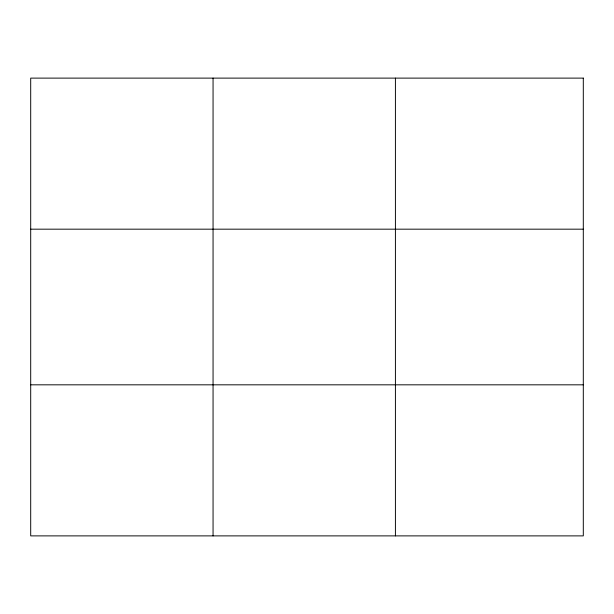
<?xml version="1.0" encoding="UTF-8"?>
<svg xmlns="http://www.w3.org/2000/svg" width="614" height="614" viewBox="0 0 614 614"><rect width="100%" height="100%" fill="white"/><g stroke="black" fill="none" stroke-linecap="round" stroke-linejoin="round"><path stroke-width="0.92" d="M213.058 535.884L213.058 78.116M395.416 535.884L395.416 78.116M30.7 229.175L583.3 229.175M30.7 384.824L583.3 384.824M583.3 78.116L583.3 535.884L30.7 535.884L30.7 78.116L583.3 78.116"/></g></svg>
